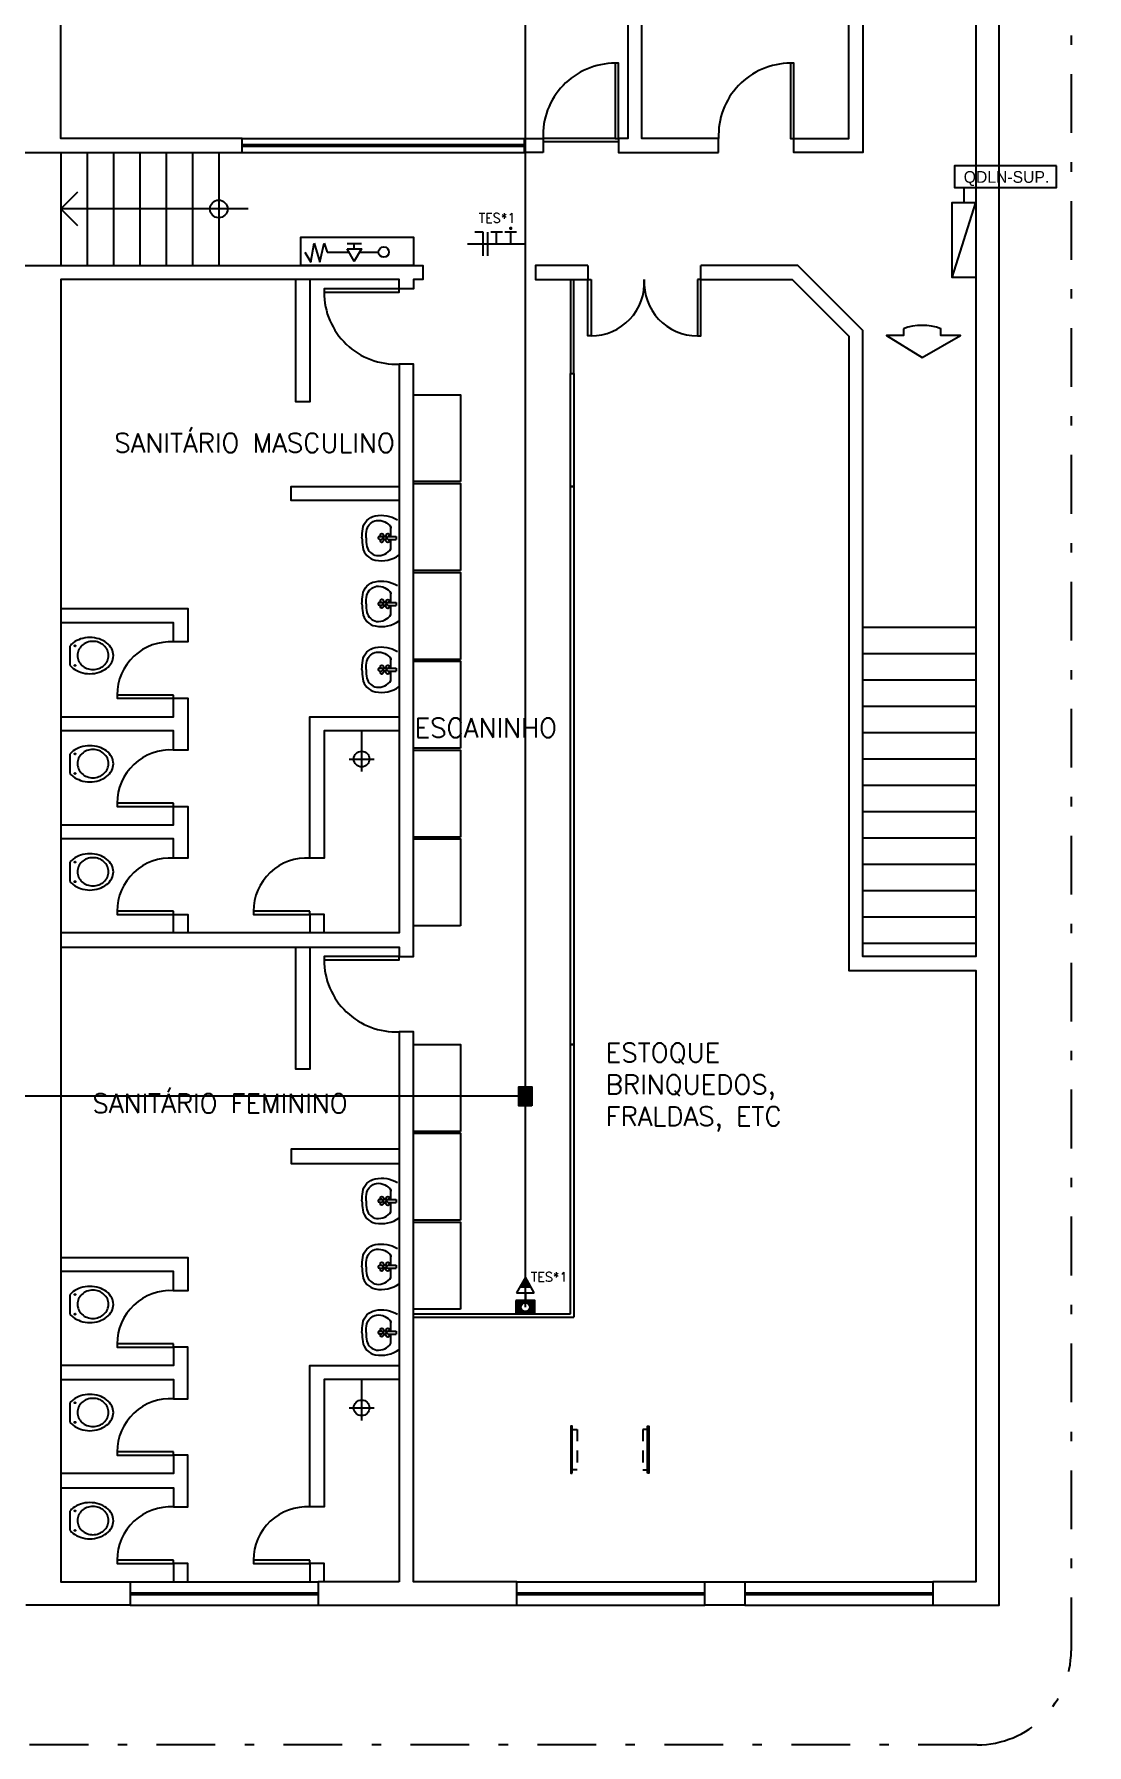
# Model space of a CAD drawing. Header units: metres. Extents: x -367 to 368, y -238 to 223.
# Drawn here: x 356.49 to 367.68, y 176.47 to 194.66 of the extents above; entities that cross this region are included whole.
import ezdxf
from ezdxf.enums import TextEntityAlignment as Align

# ---------------------------------------------------------------- set-up
doc = ezdxf.new("R2010")
doc.units = ezdxf.units.M
for name, pattern in [('BUR_BASE_R00$0$LA_BUR_CORTECC_R00$0$DASHDOT2', [0.5, 0.25, -0.125, 0, -0.125]), ('DIVIDE', [31.75, 12.7, -6.35, 0, -6.35, 0, -6.35]), ('LA_BAU_BASES GERAIS_R00$0$HIDDEN2', [0.1875, 0.125, -0.0625])]:
    doc.linetypes.add(name, pattern=pattern)
for name, color, linetype in [('ELE-ELÉTRICA', 160, 'Continuous'), ('ELE-INDICAÇÕES', 10, 'Continuous'), ('ELE-INSTALAÇÕES', 160, 'Continuous'), ('ELE-TOMADAS', 10, 'Continuous'), ('ELE-VARIADOS', 10, 'Continuous'), ('ELETRICA', 160, 'Continuous'), ('LA_BAU_BASES GERAIS_R00$0$ARQ-XREF-ATT', 8, 'Continuous'), ('LA_BAU_BASES GERAIS_R00$0$base', 253, 'Continuous'), ('LA_BAU_BASES GERAIS_R00$0$BOCAS', 11, 'Continuous'), ('LA_BAU_BASES GERAIS_R00$0$QUADROS', 7, 'Continuous')]:
    doc.layers.add(name, color=color, linetype=linetype)
doc.styles.add('LA_BAU_BASES GERAIS_R00$0$R60-125-RS', font='romans.shx', dxfattribs={"height": 0.19})
doc.styles.add('LA_BAU_BASES GERAIS_R00$0$R80-100-RS', font='romans.shx', dxfattribs={"height": 0.203})
doc.styles.add('LA_BAU_BASES GERAIS_R00$0$Standard', font='txt')
doc.styles.get("Standard").update_dxf_attribs({"font": 'romans.shx'})

# ---------------------------------------------------------------- blocks, each defined once
blk = doc.blocks.new('LA_BAU_BASES GERAIS_R00$0$LA_BAU_ALVENARIA SUPERIOR_R01')
at = {"layer": 'LA_BAU_BASES GERAIS_R00$0$base', "linetype": 'Continuous'}
for p, q in [((256.77, 193.4), (256.77, 192.2)), ((257.05, 193.4), (257.05, 192.2)), ((257.33, 193.4), (257.33, 192.2)), ((257.61, 193.4), (257.61, 192.2)), ((257.89, 193.4), (257.89, 192.2)), ((258.17, 193.4), (258.17, 192.2)), ((258.45, 193.4), (258.45, 192.2)), ((258.7, 193.55), (261.7, 193.55)), ((261.7, 193.483), (258.7, 193.483)), ((261.7, 193.463), (258.7, 193.463)), ((258.7, 193.4), (261.7, 193.4)), ((262.665, 193.55), (261.9, 193.55)), ((262.7, 193.515), (261.9, 193.515)), ((259.367, 192.341), (259.428, 192.235)), ((259.428, 192.235), (259.465, 192.437)), ((259.465, 192.437), (259.524, 192.235)), ((259.524, 192.235), (259.573, 192.437)), ((259.573, 192.437), (259.604, 192.342)), ((259.604, 192.342), (259.837, 192.342)), ((259.816, 192.432), (259.968, 192.432)), ((259.892, 192.377), (259.892, 192.432)), ((259.947, 192.342), (260.15, 192.342)), ((262.375, 192.2), (262.375, 192.05)), ((263.575, 192.05), (263.575, 192.2)), ((266.5, 188.35), (265.3, 188.35)), ((266.5, 188.07), (265.3, 188.07)), ((266.5, 187.79), (265.3, 187.79)), ((266.5, 187.51), (265.3, 187.51)), ((266.5, 187.23), (265.3, 187.23)), ((266.5, 186.95), (265.3, 186.95)), ((266.5, 186.67), (265.3, 186.67)), ((266.5, 186.39), (265.3, 186.39)), ((266.5, 186.11), (265.3, 186.11)), ((266.5, 185.83), (265.3, 185.83)), ((266.5, 185.55), (265.3, 185.55)), ((266.5, 185.27), (265.3, 185.27)), ((266.5, 184.99), (265.3, 184.99)), ((260.52, 181.05), (262.19, 181.05)), ((260.52, 181.015), (262.225, 181.015)), ((257.509, 178.2), (259.509, 178.2)), ((261.62, 178.2), (263.62, 178.2)), ((264.044, 178.2), (266.044, 178.2)), ((259.509, 178.08), (257.509, 178.08)), ((259.509, 178.06), (257.509, 178.06)), ((257.509, 177.95), (259.509, 177.95)), ((263.62, 178.08), (261.62, 178.08)), ((263.62, 178.06), (261.62, 178.06)), ((261.62, 177.95), (263.62, 177.95)), ((266.044, 178.08), (264.044, 178.08)), ((266.044, 178.06), (264.044, 178.06)), ((264.044, 177.95), (266.044, 177.95))]:
    blk.add_line(p, q, dxfattribs=at)
at = {"layer": 'LA_BAU_BASES GERAIS_R00$0$base'}
for p, q in [((260.159, 189.316), (260.186, 189.316)), ((260.159, 189.316), (260.186, 189.316)), ((260.159, 189.286), (260.184, 189.286)), ((260.159, 189.286), (260.184, 189.286)), ((260.247, 189.316), (260.338, 189.316)), ((260.247, 189.316), (260.338, 189.316)), ((260.247, 189.284), (260.338, 189.284)), ((260.247, 189.284), (260.338, 189.284)), ((260.339, 189.284), (260.339, 189.316)), ((260.339, 189.284), (260.339, 189.316)), ((260.159, 188.616), (260.186, 188.616)), ((260.159, 188.616), (260.186, 188.616)), ((260.159, 188.586), (260.184, 188.586)), ((260.159, 188.586), (260.184, 188.586)), ((260.247, 188.616), (260.338, 188.616)), ((260.247, 188.616), (260.338, 188.616)), ((260.247, 188.584), (260.338, 188.584)), ((260.247, 188.584), (260.338, 188.584)), ((260.339, 188.584), (260.339, 188.616)), ((260.339, 188.584), (260.339, 188.616)), ((256.87, 187.946), (256.87, 188.154)), ((256.87, 187.946), (256.87, 188.154)), ((260.159, 187.916), (260.186, 187.916)), ((260.159, 187.916), (260.186, 187.916)), ((260.159, 187.886), (260.184, 187.886)), ((260.159, 187.886), (260.184, 187.886)), ((260.247, 187.916), (260.338, 187.916)), ((260.247, 187.916), (260.338, 187.916)), ((260.247, 187.884), (260.338, 187.884)), ((260.247, 187.884), (260.338, 187.884)), ((260.339, 187.884), (260.339, 187.916)), ((260.339, 187.884), (260.339, 187.916)), ((259.97, 187.25), (259.97, 186.817)), ((259.97, 187.25), (259.97, 186.817)), ((256.87, 186.796), (256.87, 187.004)), ((256.87, 186.796), (256.87, 187.004)), ((259.837, 186.95), (260.103, 186.95)), ((259.837, 186.95), (260.103, 186.95)), ((256.87, 185.646), (256.87, 185.854)), ((256.87, 185.646), (256.87, 185.854)), ((260.159, 182.266), (260.186, 182.266)), ((260.159, 182.266), (260.186, 182.266)), ((260.159, 182.236), (260.184, 182.236)), ((260.159, 182.236), (260.184, 182.236)), ((260.247, 182.266), (260.338, 182.266)), ((260.247, 182.266), (260.338, 182.266)), ((260.247, 182.234), (260.338, 182.234)), ((260.247, 182.234), (260.338, 182.234)), ((260.339, 182.234), (260.339, 182.266)), ((260.339, 182.234), (260.339, 182.266)), ((260.159, 181.566), (260.186, 181.566)), ((260.159, 181.566), (260.186, 181.566)), ((260.247, 181.566), (260.338, 181.566)), ((260.247, 181.566), (260.338, 181.566)), ((260.339, 181.534), (260.339, 181.566)), ((260.339, 181.534), (260.339, 181.566)), ((260.159, 181.536), (260.184, 181.536)), ((260.159, 181.536), (260.184, 181.536)), ((260.247, 181.534), (260.338, 181.534)), ((260.247, 181.534), (260.338, 181.534)), ((256.87, 181.046), (256.87, 181.254)), ((256.87, 181.046), (256.87, 181.254)), ((260.159, 180.866), (260.186, 180.866)), ((260.159, 180.866), (260.186, 180.866)), ((260.159, 180.836), (260.184, 180.836)), ((260.159, 180.836), (260.184, 180.836)), ((260.247, 180.866), (260.338, 180.866)), ((260.247, 180.866), (260.338, 180.866)), ((260.247, 180.834), (260.338, 180.834)), ((260.247, 180.834), (260.338, 180.834)), ((260.339, 180.834), (260.339, 180.866)), ((260.339, 180.834), (260.339, 180.866)), ((259.97, 180.35), (259.97, 179.917)), ((259.97, 180.35), (259.97, 179.917)), ((256.87, 179.896), (256.87, 180.104)), ((256.87, 179.896), (256.87, 180.104)), ((259.837, 180.05), (260.103, 180.05)), ((259.837, 180.05), (260.103, 180.05)), ((256.87, 178.746), (256.87, 178.954)), ((256.87, 178.746), (256.87, 178.954))]:
    blk.add_line(p, q, dxfattribs=at)
at = {"layer": 'LA_BAU_BASES GERAIS_R00$0$base', "linetype": 'Continuous'}
for points in [[(256.15, 202.716), (256.15, 193.4), (258.7, 193.4), (258.7, 193.55), (256.77, 193.55), (256.77, 197.55), (257.249, 197.55), (257.249, 197.8), (256.77, 197.8), (256.77, 199.86), (257.57, 199.86), (257.57, 200.29), (256.77, 200.29), (256.77, 202.716)], [(265.3, 202.716), (265.3, 193.4), (264.566, 193.4), (264.566, 193.55), (265.15, 193.55), (265.15, 197.55), (264.8, 197.55), (264.8, 197.8), (265.15, 197.8), (265.15, 199.86), (263.62, 199.86), (263.62, 200.29), (265.15, 200.29), (265.15, 202.716)], [(265.3, 200.09), (266.5, 200.09), (266.5, 184.85), (265.3, 184.85), (265.3, 191.508), (264.608, 192.2), (263.575, 192.2)], [(263.575, 192.05), (264.546, 192.05), (265.15, 191.446), (265.15, 184.7), (266.5, 184.7), (266.5, 178.2), (266.044, 178.2), (266.044, 177.95), (266.75, 177.95), (266.75, 200.09), (267.681, 200.09)], [(256.15, 192.2), (260.62, 192.2), (260.62, 192.05), (260.52, 192.05), (260.52, 191.95), (260.37, 191.95), (260.37, 192.05), (256.77, 192.05), (256.77, 178.2), (257.509, 178.2), (257.509, 177.95), (256.4, 177.95)], [(262.375, 192.2), (261.82, 192.2), (261.82, 192.05), (262.375, 192.05)], [(259.42, 192.05), (259.42, 190.75), (259.27, 190.75), (259.27, 192.05)], [(262.19, 192.05), (262.19, 191.05), (262.225, 191.05), (262.225, 192.05)], [(256.77, 184.95), (260.37, 184.95), (260.37, 184.85), (260.52, 184.85), (260.52, 191.15), (260.37, 191.15), (260.37, 185.1), (256.77, 185.1)], [(260.37, 189.7), (259.22, 189.7), (259.22, 189.85), (260.37, 189.85)], [(256.77, 188.55), (258.12, 188.55), (258.12, 188.196), (257.97, 188.196), (257.97, 188.4), (256.77, 188.4)], [(256.77, 187.4), (257.97, 187.4), (257.97, 187.596), (258.12, 187.596), (258.12, 187.046), (257.97, 187.046), (257.97, 187.25), (256.77, 187.25)], [(260.37, 187.25), (259.57, 187.25), (259.57, 185.896), (259.42, 185.896), (259.42, 187.4), (260.37, 187.4)], [(256.77, 186.25), (257.97, 186.25), (257.97, 186.446), (258.12, 186.446), (258.12, 185.896), (257.97, 185.896), (257.97, 186.1), (256.77, 186.1)], [(257.97, 185.1), (257.97, 185.296), (258.12, 185.296), (258.12, 185.1)], [(259.57, 185.1), (259.57, 185.296), (259.42, 185.296), (259.42, 185.1)], [(259.42, 184.95), (259.42, 183.65), (259.27, 183.65), (259.27, 184.95)], [(262.19, 181.05), (262.19, 183.915), (262.225, 183.915), (262.225, 181.015)], [(260.37, 182.8), (259.22, 182.8), (259.22, 182.65), (260.37, 182.65)], [(256.77, 181.65), (258.12, 181.65), (258.12, 181.296), (257.97, 181.296), (257.97, 181.5), (256.77, 181.5)], [(256.77, 180.35), (257.97, 180.35), (257.97, 180.146), (258.12, 180.146), (258.12, 180.696), (257.97, 180.696), (257.97, 180.5), (256.77, 180.5)], [(260.37, 180.35), (259.57, 180.35), (259.57, 178.996), (259.42, 178.996), (259.42, 180.5), (260.37, 180.5)], [(256.77, 179.2), (257.97, 179.2), (257.97, 178.996), (258.12, 178.996), (258.12, 179.546), (257.97, 179.546), (257.97, 179.35), (256.77, 179.35)], [(258.12, 178.2), (258.12, 178.396), (257.97, 178.396), (257.97, 178.2)], [(259.57, 178.2), (259.57, 178.396), (259.42, 178.396), (259.42, 178.2)]]:
    blk.add_lwpolyline(points, dxfattribs=at)
for points in [[(263.766, 193.4), (263.766, 193.55), (262.95, 193.55), (262.95, 197.55), (263.3, 197.55), (263.3, 197.8), (262.8, 197.8), (262.8, 193.55), (262.7, 193.55), (262.7, 193.4)], [(262.665, 194.35), (262.665, 193.55), (262.7, 193.55), (262.7, 194.35)], [(264.531, 194.35), (264.531, 193.55), (264.566, 193.55), (264.566, 194.35)], [(261.9, 193.4), (261.7, 193.4), (261.7, 193.55), (261.9, 193.55)], [(259.323, 192.2), (259.323, 192.5), (260.523, 192.5), (260.523, 192.2)], [(259.816, 192.377), (259.968, 192.377), (259.892, 192.246)], [(259.57, 191.915), (260.37, 191.915), (260.37, 191.95), (259.57, 191.95)], [(262.41, 192.05), (262.41, 191.45), (262.375, 191.45), (262.375, 192.05)], [(263.54, 192.05), (263.54, 191.45), (263.575, 191.45), (263.575, 192.05)], [(262.19, 191.05), (262.225, 191.05), (262.225, 189.85), (262.19, 189.85)], [(262.19, 183.915), (262.19, 189.85), (262.225, 189.85), (262.225, 183.915)], [(257.97, 187.631), (257.37, 187.631), (257.37, 187.596), (257.97, 187.596)], [(257.97, 186.481), (257.37, 186.481), (257.37, 186.446), (257.97, 186.446)], [(257.97, 185.331), (257.37, 185.331), (257.37, 185.296), (257.97, 185.296)], [(259.42, 185.331), (258.82, 185.331), (258.82, 185.296), (259.42, 185.296)], [(259.57, 184.815), (260.37, 184.815), (260.37, 184.85), (259.57, 184.85)], [(260.37, 178.2), (259.509, 178.2), (259.509, 177.95), (261.62, 177.95), (261.62, 178.2), (260.52, 178.2), (260.52, 184.05), (260.37, 184.05)], [(257.97, 180.731), (257.37, 180.731), (257.37, 180.696), (257.97, 180.696)], [(257.97, 179.581), (257.37, 179.581), (257.37, 179.546), (257.97, 179.546)], [(257.97, 178.431), (257.37, 178.431), (257.37, 178.396), (257.97, 178.396)], [(259.42, 178.431), (258.82, 178.431), (258.82, 178.396), (259.42, 178.396)], [(263.62, 178.2), (264.044, 178.2), (264.044, 177.95), (263.62, 177.95)]]:
    blk.add_lwpolyline(points, close=True, dxfattribs=at)
at = {"layer": 'LA_BAU_BASES GERAIS_R00$0$base'}
for points in [[(259.973, 189.301, -0.034357), (259.981, 189.398, -0.320642), (260.115, 189.536, -0.186568), (260.35, 189.495)], [(259.973, 189.301, -0.034357), (259.981, 189.398, -0.320642), (260.115, 189.536, -0.186568), (260.35, 189.495)], [(260.017, 189.301, -0.034703), (260.025, 189.392, -0.286734), (260.128, 189.487, -0.276978), (260.282, 189.415), (260.282, 189.406)], [(259.973, 189.301, 0.034357), (259.981, 189.204, 0.320642), (260.115, 189.065, 0.205325), (260.37, 189.12)], [(260.017, 189.301, 0.034703), (260.025, 189.209, 0.286734), (260.128, 189.114, 0.276978), (260.282, 189.186), (260.282, 189.186)], [(259.973, 188.601, -0.034357), (259.981, 188.698, -0.320642), (260.115, 188.836, -0.186568), (260.35, 188.795)], [(259.973, 188.601, -0.034357), (259.981, 188.698, -0.320642), (260.115, 188.836, -0.186568), (260.35, 188.795)], [(260.017, 188.601, -0.034703), (260.025, 188.692, -0.286734), (260.128, 188.787, -0.276978), (260.282, 188.715), (260.282, 188.706)], [(259.973, 188.601, 0.034357), (259.981, 188.504, 0.320642), (260.115, 188.365, 0.205325), (260.37, 188.42)], [(260.017, 188.601, 0.034703), (260.025, 188.509, 0.286734), (260.128, 188.414, 0.276978), (260.282, 188.486), (260.282, 188.486)], [(256.87, 187.946, 0.056705), (256.903, 187.914, 0.087077), (256.982, 187.873, 0.07734), (257.08, 187.857, 0.07734), (257.178, 187.873, 0.087077), (257.257, 187.914, 0.105661), (257.312, 187.979, 0.124014), (257.33, 188.05, 0.124014), (257.312, 188.121, 0.105661), (257.257, 188.186, 0.087077), (257.178, 188.227, 0.07734), (257.08, 188.242)], [(256.87, 187.946, 0.056705), (256.903, 187.914, 0.087077), (256.982, 187.873, 0.07734), (257.08, 187.857, 0.07734), (257.178, 187.873, 0.087077), (257.257, 187.914, 0.105661), (257.312, 187.979, 0.124014), (257.33, 188.05, 0.124014), (257.312, 188.121, 0.105661), (257.257, 188.186, 0.087077), (257.178, 188.227, 0.07734), (257.08, 188.242)], [(257.08, 188.242, 0.07734), (256.982, 188.227, 0.087077), (256.903, 188.186, 0.056705), (256.87, 188.154)], [(257.08, 188.242, 0.07734), (256.982, 188.227, 0.087077), (256.903, 188.186, 0.056705), (256.87, 188.154)], [(259.973, 187.901, -0.034357), (259.981, 187.998, -0.320642), (260.115, 188.136, -0.186568), (260.35, 188.095)], [(259.973, 187.901, -0.034357), (259.981, 187.998, -0.320642), (260.115, 188.136, -0.186568), (260.35, 188.095)], [(260.017, 187.901, -0.034703), (260.025, 187.992, -0.286734), (260.128, 188.087, -0.276978), (260.282, 188.015), (260.282, 188.006)], [(259.973, 187.901, 0.034357), (259.981, 187.804, 0.320642), (260.115, 187.665, 0.205325), (260.37, 187.72)], [(260.017, 187.901, 0.034703), (260.025, 187.809, 0.286734), (260.128, 187.714, 0.276978), (260.282, 187.786), (260.282, 187.786)], [(256.87, 186.796, 0.056705), (256.903, 186.764, 0.087077), (256.982, 186.723, 0.07734), (257.08, 186.707, 0.07734), (257.178, 186.723, 0.087077), (257.257, 186.764, 0.105661), (257.312, 186.829, 0.124014), (257.33, 186.9, 0.124014), (257.312, 186.971, 0.105661), (257.257, 187.036, 0.087077), (257.178, 187.077, 0.07734), (257.08, 187.092)], [(256.87, 186.796, 0.056705), (256.903, 186.764, 0.087077), (256.982, 186.723, 0.07734), (257.08, 186.707, 0.07734), (257.178, 186.723, 0.087077), (257.257, 186.764, 0.105661), (257.312, 186.829, 0.124014), (257.33, 186.9, 0.124014), (257.312, 186.971, 0.105661), (257.257, 187.036, 0.087077), (257.178, 187.077, 0.07734), (257.08, 187.092)], [(257.08, 187.092, 0.07734), (256.982, 187.077, 0.087077), (256.903, 187.036, 0.056705), (256.87, 187.004)], [(257.08, 187.092, 0.07734), (256.982, 187.077, 0.087077), (256.903, 187.036, 0.056705), (256.87, 187.004)], [(256.87, 185.646, 0.056705), (256.903, 185.614, 0.087077), (256.982, 185.573, 0.07734), (257.08, 185.557, 0.07734), (257.178, 185.573, 0.087077), (257.257, 185.614, 0.105661), (257.312, 185.679, 0.124014), (257.33, 185.75, 0.124014), (257.312, 185.821, 0.105661), (257.257, 185.886, 0.087077), (257.178, 185.927, 0.07734), (257.08, 185.942)], [(256.87, 185.646, 0.056705), (256.903, 185.614, 0.087077), (256.982, 185.573, 0.07734), (257.08, 185.557, 0.07734), (257.178, 185.573, 0.087077), (257.257, 185.614, 0.105661), (257.312, 185.679, 0.124014), (257.33, 185.75, 0.124014), (257.312, 185.821, 0.105661), (257.257, 185.886, 0.087077), (257.178, 185.927, 0.07734), (257.08, 185.942)], [(257.08, 185.942, 0.07734), (256.982, 185.927, 0.087077), (256.903, 185.886, 0.056705), (256.87, 185.854)], [(257.08, 185.942, 0.07734), (256.982, 185.927, 0.087077), (256.903, 185.886, 0.056705), (256.87, 185.854)], [(259.973, 182.251, -0.034357), (259.981, 182.348, -0.320642), (260.115, 182.486, -0.186568), (260.35, 182.445)], [(259.973, 182.251, -0.034357), (259.981, 182.348, -0.320642), (260.115, 182.486, -0.186568), (260.35, 182.445)], [(260.017, 182.251, -0.034703), (260.025, 182.342, -0.286734), (260.128, 182.437, -0.276978), (260.282, 182.365), (260.282, 182.356)], [(259.973, 182.251, 0.034357), (259.981, 182.154, 0.320642), (260.115, 182.015, 0.205325), (260.37, 182.07)], [(260.017, 182.251, 0.034703), (260.025, 182.159, 0.286734), (260.128, 182.064, 0.276978), (260.282, 182.136), (260.282, 182.136)], [(259.973, 181.551, -0.034357), (259.981, 181.648, -0.320642), (260.115, 181.786, -0.186568), (260.35, 181.745)], [(259.973, 181.551, -0.034357), (259.981, 181.648, -0.320642), (260.115, 181.786, -0.186568), (260.35, 181.745)], [(260.017, 181.551, -0.034703), (260.025, 181.642, -0.286734), (260.128, 181.737, -0.276978), (260.282, 181.665), (260.282, 181.656)], [(259.973, 181.551, 0.034357), (259.981, 181.454, 0.320642), (260.115, 181.315, 0.205325), (260.37, 181.37)], [(260.017, 181.551, 0.034703), (260.025, 181.459, 0.286734), (260.128, 181.364, 0.276978), (260.282, 181.436), (260.282, 181.436)], [(256.87, 181.046, 0.056705), (256.903, 181.014, 0.087077), (256.982, 180.973, 0.07734), (257.08, 180.957, 0.07734), (257.178, 180.973, 0.087077), (257.257, 181.014, 0.105661), (257.312, 181.079, 0.124014), (257.33, 181.15, 0.124014), (257.312, 181.221, 0.105661), (257.257, 181.286, 0.087077), (257.178, 181.327, 0.07734), (257.08, 181.342)], [(256.87, 181.046, 0.056705), (256.903, 181.014, 0.087077), (256.982, 180.973, 0.07734), (257.08, 180.957, 0.07734), (257.178, 180.973, 0.087077), (257.257, 181.014, 0.105661), (257.312, 181.079, 0.124014), (257.33, 181.15, 0.124014), (257.312, 181.221, 0.105661), (257.257, 181.286, 0.087077), (257.178, 181.327, 0.07734), (257.08, 181.342)], [(257.08, 181.342, 0.07734), (256.982, 181.327, 0.087077), (256.903, 181.286, 0.056705), (256.87, 181.254)], [(257.08, 181.342, 0.07734), (256.982, 181.327, 0.087077), (256.903, 181.286, 0.056705), (256.87, 181.254)], [(259.973, 180.851, -0.034357), (259.981, 180.948, -0.320642), (260.115, 181.086, -0.186568), (260.35, 181.045)], [(259.973, 180.851, -0.034357), (259.981, 180.948, -0.320642), (260.115, 181.086, -0.186568), (260.35, 181.045)], [(260.017, 180.851, -0.034703), (260.025, 180.942, -0.286734), (260.128, 181.037, -0.276978), (260.282, 180.965), (260.282, 180.956)], [(259.973, 180.851, 0.034357), (259.981, 180.754, 0.320642), (260.115, 180.615, 0.205325), (260.37, 180.67)], [(260.017, 180.851, 0.034703), (260.025, 180.759, 0.286734), (260.128, 180.664, 0.276978), (260.282, 180.736), (260.282, 180.736)], [(256.87, 179.896, 0.056705), (256.903, 179.864, 0.087077), (256.982, 179.823, 0.07734), (257.08, 179.807, 0.07734), (257.178, 179.823, 0.087077), (257.257, 179.864, 0.105661), (257.312, 179.929, 0.124014), (257.33, 180, 0.124014), (257.312, 180.071, 0.105661), (257.257, 180.136, 0.087077), (257.178, 180.177, 0.07734), (257.08, 180.192)], [(256.87, 179.896, 0.056705), (256.903, 179.864, 0.087077), (256.982, 179.823, 0.07734), (257.08, 179.807, 0.07734), (257.178, 179.823, 0.087077), (257.257, 179.864, 0.105661), (257.312, 179.929, 0.124014), (257.33, 180, 0.124014), (257.312, 180.071, 0.105661), (257.257, 180.136, 0.087077), (257.178, 180.177, 0.07734), (257.08, 180.192)], [(257.08, 180.192, 0.07734), (256.982, 180.177, 0.087077), (256.903, 180.136, 0.056705), (256.87, 180.104)], [(257.08, 180.192, 0.07734), (256.982, 180.177, 0.087077), (256.903, 180.136, 0.056705), (256.87, 180.104)], [(256.87, 178.746, 0.056705), (256.903, 178.714, 0.087077), (256.982, 178.673, 0.07734), (257.08, 178.657, 0.07734), (257.178, 178.673, 0.087077), (257.257, 178.714, 0.105661), (257.312, 178.779, 0.124014), (257.33, 178.85, 0.124014), (257.312, 178.921, 0.105661), (257.257, 178.986, 0.087077), (257.178, 179.027, 0.07734), (257.08, 179.042)], [(256.87, 178.746, 0.056705), (256.903, 178.714, 0.087077), (256.982, 178.673, 0.07734), (257.08, 178.657, 0.07734), (257.178, 178.673, 0.087077), (257.257, 178.714, 0.105661), (257.312, 178.779, 0.124014), (257.33, 178.85, 0.124014), (257.312, 178.921, 0.105661), (257.257, 178.986, 0.087077), (257.178, 179.027, 0.07734), (257.08, 179.042)], [(257.08, 179.042, 0.07734), (256.982, 179.027, 0.087077), (256.903, 178.986, 0.056705), (256.87, 178.954)], [(257.08, 179.042, 0.07734), (256.982, 179.027, 0.087077), (256.903, 178.986, 0.056705), (256.87, 178.954)]]:
    blk.add_lwpolyline(points, format="xyb", dxfattribs=at)
for points in [[(260.282, 189.316), (260.282, 189.415)], [(260.282, 189.186), (260.282, 189.284)], [(260.282, 189.216), (260.282, 189.284)], [(260.282, 188.616), (260.282, 188.715)], [(260.282, 188.486), (260.282, 188.584)], [(260.282, 188.516), (260.282, 188.584)], [(260.282, 187.916), (260.282, 188.015)], [(260.282, 187.786), (260.282, 187.884)], [(260.282, 187.816), (260.282, 187.884)], [(260.282, 182.266), (260.282, 182.365)], [(260.282, 182.136), (260.282, 182.234)], [(260.282, 182.166), (260.282, 182.234)], [(260.282, 181.566), (260.282, 181.665)], [(260.282, 181.436), (260.282, 181.534)], [(260.282, 181.466), (260.282, 181.534)], [(260.282, 180.866), (260.282, 180.965)], [(260.282, 180.736), (260.282, 180.834)], [(260.282, 180.766), (260.282, 180.834)]]:
    blk.add_lwpolyline(points, dxfattribs=at)
for points in [[(260.199, 189.266, -1.821489), (260.181, 189.284, 0.241819), (260.199, 189.301, 0.241819), (260.181, 189.318, -1.821489), (260.2, 189.336, 0.241819), (260.216, 189.318, 0.241819), (260.233, 189.336, -1.821489), (260.251, 189.317, 0.241819), (260.233, 189.301, 0.241819), (260.251, 189.284, -1.821489), (260.232, 189.265, 0.241819), (260.216, 189.283, 0.241819)], [(260.199, 188.566, -1.821489), (260.181, 188.584, 0.241819), (260.199, 188.601, 0.241819), (260.181, 188.618, -1.821489), (260.2, 188.636, 0.241819), (260.216, 188.618, 0.241819), (260.233, 188.636, -1.821489), (260.251, 188.617, 0.241819), (260.233, 188.601, 0.241819), (260.251, 188.584, -1.821489), (260.232, 188.565, 0.241819), (260.216, 188.583, 0.241819)], [(257.113, 187.901, 0.090278), (257.177, 187.913, 0.094701), (257.23, 187.945, 0.101711), (257.266, 187.995, 0.107291), (257.278, 188.051, 0.107291), (257.266, 188.108, 0.101711), (257.23, 188.157, 0.094701), (257.177, 188.19, 0.090278), (257.113, 188.201, 0.090278), (257.049, 188.19, 0.094701), (256.996, 188.157, 0.101711), (256.96, 188.108, 0.107291), (256.948, 188.051, 0.107291), (256.96, 187.995, 0.101711), (256.996, 187.945, 0.094701), (257.049, 187.913, 0.090278)], [(257.113, 187.901, 0.090278), (257.177, 187.913, 0.094701), (257.23, 187.945, 0.101711), (257.266, 187.995, 0.107291), (257.278, 188.051, 0.107291), (257.266, 188.108, 0.101711), (257.23, 188.157, 0.094701), (257.177, 188.19, 0.090278), (257.113, 188.201, 0.090278), (257.049, 188.19, 0.094701), (256.996, 188.157, 0.101711), (256.96, 188.108, 0.107291), (256.948, 188.051, 0.107291), (256.96, 187.995, 0.101711), (256.996, 187.945, 0.094701), (257.049, 187.913, 0.090278)], [(260.199, 187.866, -1.821489), (260.181, 187.884, 0.241819), (260.199, 187.901, 0.241819), (260.181, 187.918, -1.821489), (260.2, 187.936, 0.241819), (260.216, 187.918, 0.241819), (260.233, 187.936, -1.821489), (260.251, 187.917, 0.241819), (260.233, 187.901, 0.241819), (260.251, 187.884, -1.821489), (260.232, 187.865, 0.241819), (260.216, 187.883, 0.241819)], [(257.113, 186.751, 0.090278), (257.177, 186.763, 0.094701), (257.23, 186.795, 0.101711), (257.266, 186.845, 0.107291), (257.278, 186.901, 0.107291), (257.266, 186.958, 0.101711), (257.23, 187.007, 0.094701), (257.177, 187.04, 0.090278), (257.113, 187.051, 0.090278), (257.049, 187.04, 0.094701), (256.996, 187.007, 0.101711), (256.96, 186.958, 0.107291), (256.948, 186.901, 0.107291), (256.96, 186.845, 0.101711), (256.996, 186.795, 0.094701), (257.049, 186.763, 0.090278)], [(257.113, 186.751, 0.090278), (257.177, 186.763, 0.094701), (257.23, 186.795, 0.101711), (257.266, 186.845, 0.107291), (257.278, 186.901, 0.107291), (257.266, 186.958, 0.101711), (257.23, 187.007, 0.094701), (257.177, 187.04, 0.090278), (257.113, 187.051, 0.090278), (257.049, 187.04, 0.094701), (256.996, 187.007, 0.101711), (256.96, 186.958, 0.107291), (256.948, 186.901, 0.107291), (256.96, 186.845, 0.101711), (256.996, 186.795, 0.094701), (257.049, 186.763, 0.090278)], [(257.113, 185.601, 0.090278), (257.177, 185.613, 0.094701), (257.23, 185.645, 0.101711), (257.266, 185.695, 0.107291), (257.278, 185.751, 0.107291), (257.266, 185.808, 0.101711), (257.23, 185.857, 0.094701), (257.177, 185.89, 0.090278), (257.113, 185.901, 0.090278), (257.049, 185.89, 0.094701), (256.996, 185.857, 0.101711), (256.96, 185.808, 0.107291), (256.948, 185.751, 0.107291), (256.96, 185.695, 0.101711), (256.996, 185.645, 0.094701), (257.049, 185.613, 0.090278)], [(257.113, 185.601, 0.090278), (257.177, 185.613, 0.094701), (257.23, 185.645, 0.101711), (257.266, 185.695, 0.107291), (257.278, 185.751, 0.107291), (257.266, 185.808, 0.101711), (257.23, 185.857, 0.094701), (257.177, 185.89, 0.090278), (257.113, 185.901, 0.090278), (257.049, 185.89, 0.094701), (256.996, 185.857, 0.101711), (256.96, 185.808, 0.107291), (256.948, 185.751, 0.107291), (256.96, 185.695, 0.101711), (256.996, 185.645, 0.094701), (257.049, 185.613, 0.090278)], [(260.199, 182.216, -1.821489), (260.181, 182.234, 0.241819), (260.199, 182.251, 0.241819), (260.181, 182.268, -1.821489), (260.2, 182.286, 0.241819), (260.216, 182.268, 0.241819), (260.233, 182.286, -1.821489), (260.251, 182.267, 0.241819), (260.233, 182.251, 0.241819), (260.251, 182.234, -1.821489), (260.232, 182.215, 0.241819), (260.216, 182.233, 0.241819)], [(260.199, 181.516, -1.821489), (260.181, 181.534, 0.241819), (260.199, 181.551, 0.241819), (260.181, 181.568, -1.821489), (260.2, 181.586, 0.241819), (260.216, 181.568, 0.241819), (260.233, 181.586, -1.821489), (260.251, 181.567, 0.241819), (260.233, 181.551, 0.241819), (260.251, 181.534, -1.821489), (260.232, 181.515, 0.241819), (260.216, 181.533, 0.241819)], [(257.113, 181.001, 0.090278), (257.177, 181.013, 0.094701), (257.23, 181.045, 0.101711), (257.266, 181.095, 0.107291), (257.278, 181.151, 0.107291), (257.266, 181.208, 0.101711), (257.23, 181.257, 0.094701), (257.177, 181.29, 0.090278), (257.113, 181.301, 0.090278), (257.049, 181.29, 0.094701), (256.996, 181.257, 0.101711), (256.96, 181.208, 0.107291), (256.948, 181.151, 0.107291), (256.96, 181.095, 0.101711), (256.996, 181.045, 0.094701), (257.049, 181.013, 0.090278)], [(257.113, 181.001, 0.090278), (257.177, 181.013, 0.094701), (257.23, 181.045, 0.101711), (257.266, 181.095, 0.107291), (257.278, 181.151, 0.107291), (257.266, 181.208, 0.101711), (257.23, 181.257, 0.094701), (257.177, 181.29, 0.090278), (257.113, 181.301, 0.090278), (257.049, 181.29, 0.094701), (256.996, 181.257, 0.101711), (256.96, 181.208, 0.107291), (256.948, 181.151, 0.107291), (256.96, 181.095, 0.101711), (256.996, 181.045, 0.094701), (257.049, 181.013, 0.090278)], [(260.199, 180.816, -1.821489), (260.181, 180.834, 0.241819), (260.199, 180.851, 0.241819), (260.181, 180.868, -1.821489), (260.2, 180.886, 0.241819), (260.216, 180.868, 0.241819), (260.233, 180.886, -1.821489), (260.251, 180.867, 0.241819), (260.233, 180.851, 0.241819), (260.251, 180.834, -1.821489), (260.232, 180.815, 0.241819), (260.216, 180.833, 0.241819)], [(257.113, 179.851, 0.090278), (257.177, 179.863, 0.094701), (257.23, 179.895, 0.101711), (257.266, 179.945, 0.107291), (257.278, 180.001, 0.107291), (257.266, 180.058, 0.101711), (257.23, 180.107, 0.094701), (257.177, 180.14, 0.090278), (257.113, 180.151, 0.090278), (257.049, 180.14, 0.094701), (256.996, 180.107, 0.101711), (256.96, 180.058, 0.107291), (256.948, 180.001, 0.107291), (256.96, 179.945, 0.101711), (256.996, 179.895, 0.094701), (257.049, 179.863, 0.090278)], [(257.113, 179.851, 0.090278), (257.177, 179.863, 0.094701), (257.23, 179.895, 0.101711), (257.266, 179.945, 0.107291), (257.278, 180.001, 0.107291), (257.266, 180.058, 0.101711), (257.23, 180.107, 0.094701), (257.177, 180.14, 0.090278), (257.113, 180.151, 0.090278), (257.049, 180.14, 0.094701), (256.996, 180.107, 0.101711), (256.96, 180.058, 0.107291), (256.948, 180.001, 0.107291), (256.96, 179.945, 0.101711), (256.996, 179.895, 0.094701), (257.049, 179.863, 0.090278)], [(257.113, 178.701, 0.090278), (257.177, 178.713, 0.094701), (257.23, 178.745, 0.101711), (257.266, 178.795, 0.107291), (257.278, 178.851, 0.107291), (257.266, 178.908, 0.101711), (257.23, 178.957, 0.094701), (257.177, 178.99, 0.090278), (257.113, 179.001, 0.090278), (257.049, 178.99, 0.094701), (256.996, 178.957, 0.101711), (256.96, 178.908, 0.107291), (256.948, 178.851, 0.107291), (256.96, 178.795, 0.101711), (256.996, 178.745, 0.094701), (257.049, 178.713, 0.090278)], [(257.113, 178.701, 0.090278), (257.177, 178.713, 0.094701), (257.23, 178.745, 0.101711), (257.266, 178.795, 0.107291), (257.278, 178.851, 0.107291), (257.266, 178.908, 0.101711), (257.23, 178.957, 0.094701), (257.177, 178.99, 0.090278), (257.113, 179.001, 0.090278), (257.049, 178.99, 0.094701), (256.996, 178.957, 0.101711), (256.96, 178.908, 0.107291), (256.948, 178.851, 0.107291), (256.96, 178.795, 0.101711), (256.996, 178.745, 0.094701), (257.049, 178.713, 0.090278)]]:
    blk.add_lwpolyline(points, format="xyb", close=True, dxfattribs=at)
at = {"layer": 'LA_BAU_BASES GERAIS_R00$0$base', "linetype": 'Continuous'}
blk.add_circle((260.205, 192.342), 0.0549, dxfattribs=at)
at = {"layer": 'LA_BAU_BASES GERAIS_R00$0$base'}
for centre, radius in [((260.216, 189.301), 0.0167), ((260.216, 189.301), 0.0167), ((260.216, 188.601), 0.0167), ((260.216, 188.601), 0.0167), ((256.922, 188.154), 0.00561), ((256.922, 188.154), 0.00561), ((256.922, 187.946), 0.00561), ((256.922, 187.946), 0.00561), ((260.216, 187.901), 0.0167), ((260.216, 187.901), 0.0167), ((259.97, 186.95), 0.0832), ((259.97, 186.95), 0.0832), ((256.922, 187.004), 0.00561), ((256.922, 187.004), 0.00561), ((256.922, 186.796), 0.00561), ((256.922, 186.796), 0.00561), ((256.922, 185.854), 0.00561), ((256.922, 185.854), 0.00561), ((256.922, 185.646), 0.00561), ((256.922, 185.646), 0.00561), ((260.216, 182.251), 0.0167), ((260.216, 182.251), 0.0167), ((260.216, 181.551), 0.0167), ((260.216, 181.551), 0.0167), ((256.922, 181.254), 0.00561), ((256.922, 181.254), 0.00561), ((256.922, 181.046), 0.00561), ((256.922, 181.046), 0.00561), ((260.216, 180.851), 0.0167), ((260.216, 180.851), 0.0167), ((256.922, 180.104), 0.00561), ((256.922, 180.104), 0.00561), ((259.97, 180.05), 0.0832), ((259.97, 180.05), 0.0832), ((256.922, 179.896), 0.00561), ((256.922, 179.896), 0.00561), ((256.922, 178.954), 0.00561), ((256.922, 178.954), 0.00561), ((256.922, 178.746), 0.00561), ((256.922, 178.746), 0.00561)]:
    blk.add_circle(centre, radius, dxfattribs=at)
at = {"layer": 'LA_BAU_BASES GERAIS_R00$0$base', "linetype": 'Continuous'}
for centre, radius, start, end in [((262.665, 193.584), 0.766, 90, 182.5623), ((264.531, 193.584), 0.766, 90, 182.5623), ((262.41, 192.016), 0.566, 270, 3.4416), ((263.54, 192.016), 0.566, 176.5584, 270), ((260.336, 191.915), 0.766, 180, 272.5623), ((257.936, 187.631), 0.566, 86.5584, 180), ((257.936, 186.481), 0.566, 86.5584, 180), ((257.936, 185.331), 0.566, 86.5584, 180), ((259.386, 185.331), 0.566, 86.5584, 180), ((260.336, 184.815), 0.766, 180, 272.5623), ((257.936, 180.731), 0.566, 86.5584, 180), ((257.936, 179.581), 0.566, 86.5584, 180), ((257.936, 178.431), 0.566, 86.5584, 180), ((259.386, 178.431), 0.566, 86.5584, 180)]:
    blk.add_arc(centre, radius, start, end, dxfattribs=at)
at = {"layer": 'LA_BAU_BASES GERAIS_R00$0$base'}
for centre in [(260.159, 189.301), (260.159, 188.601), (260.159, 187.901), (260.159, 182.251), (260.159, 181.551), (260.159, 180.851)]:
    blk.add_arc(centre, 0.015, 90, 270, dxfattribs=at)
blk = doc.blocks.new('LA_BAU_BASES GERAIS_R00$0$LA_BAU_LAYOUT SUPERIOR_R01')
at = {"layer": 'LA_BAU_BASES GERAIS_R00$0$base'}
for points in [[(261.02, 189.9), (260.52, 189.9), (260.52, 190.825), (261.02, 190.825)], [(261.02, 188.955), (260.52, 188.955), (260.52, 189.88), (261.02, 189.88)], [(261.02, 188.01), (260.52, 188.01), (260.52, 188.935), (261.02, 188.935)], [(261.02, 187.065), (260.52, 187.065), (260.52, 187.99), (261.02, 187.99)], [(261.02, 186.12), (260.52, 186.12), (260.52, 187.045), (261.02, 187.045)], [(261.02, 185.175), (260.52, 185.175), (260.52, 186.1), (261.02, 186.1)], [(261.02, 182.99), (260.52, 182.99), (260.52, 183.915), (261.02, 183.915)], [(261.02, 182.045), (260.52, 182.045), (260.52, 182.97), (261.02, 182.97)], [(261.02, 181.1), (260.52, 181.1), (260.52, 182.025), (261.02, 182.025)]]:
    blk.add_lwpolyline(points, close=True, dxfattribs=at)
blk = doc.blocks.new('LA_BAU_BASES GERAIS_R00$0$A$C2E3D5B4E')
at = {"layer": 'LA_BAU_BASES GERAIS_R00$0$BOCAS', "color": 251}
for points in [[(-4.54, 1.405), (-4.54, 1.905), (-4.555, 1.905), (-4.555, 1.405)], [(-4.54, 1.405), (-4.54, 1.905), (-4.555, 1.905), (-4.555, 1.405)], [(-4.54, 1.405), (-4.54, 1.905), (-4.555, 1.905), (-4.555, 1.405)], [(-4.54, 1.405), (-4.54, 1.905), (-4.555, 1.905), (-4.555, 1.405)], [(-4.54, 1.405), (-4.54, 1.905), (-4.555, 1.905), (-4.555, 1.405)], [(-4.54, 1.405), (-4.54, 1.905), (-4.555, 1.905), (-4.555, 1.405)], [(-4.54, 1.405), (-4.54, 1.905), (-4.555, 1.905), (-4.555, 1.405)], [(-4.54, 1.405), (-4.54, 1.905), (-4.555, 1.905), (-4.555, 1.405)], [(-3.74, 1.405), (-3.74, 1.905), (-3.725, 1.905), (-3.725, 1.405)], [(-3.74, 1.405), (-3.74, 1.905), (-3.725, 1.905), (-3.725, 1.405)], [(-3.74, 1.405), (-3.74, 1.905), (-3.725, 1.905), (-3.725, 1.405)], [(-3.74, 1.405), (-3.74, 1.905), (-3.725, 1.905), (-3.725, 1.405)], [(-3.74, 1.405), (-3.74, 1.905), (-3.725, 1.905), (-3.725, 1.405)], [(-3.74, 1.405), (-3.74, 1.905), (-3.725, 1.905), (-3.725, 1.405)], [(-3.74, 1.405), (-3.74, 1.905), (-3.725, 1.905), (-3.725, 1.405)], [(-3.74, 1.405), (-3.74, 1.905), (-3.725, 1.905), (-3.725, 1.405)]]:
    blk.add_lwpolyline(points, close=True, dxfattribs=at)
at = {"layer": 'LA_BAU_BASES GERAIS_R00$0$BOCAS', "color": 251, "linetype": 'LA_BAU_BASES GERAIS_R00$0$HIDDEN2'}
for points in [[(-4.54, 1.87), (-4.49, 1.87), (-4.49, 1.44), (-4.54, 1.44)], [(-4.54, 1.87), (-4.49, 1.87), (-4.49, 1.44), (-4.54, 1.44)], [(-4.54, 1.87), (-4.49, 1.87), (-4.49, 1.44), (-4.54, 1.44)], [(-4.54, 1.87), (-4.49, 1.87), (-4.49, 1.44), (-4.54, 1.44)], [(-4.54, 1.87), (-4.49, 1.87), (-4.49, 1.44), (-4.54, 1.44)], [(-4.54, 1.87), (-4.49, 1.87), (-4.49, 1.44), (-4.54, 1.44)], [(-4.54, 1.87), (-4.49, 1.87), (-4.49, 1.44), (-4.54, 1.44)], [(-4.54, 1.87), (-4.49, 1.87), (-4.49, 1.44), (-4.54, 1.44)], [(-3.74, 1.87), (-3.79, 1.87), (-3.79, 1.44), (-3.74, 1.44)], [(-3.74, 1.87), (-3.79, 1.87), (-3.79, 1.44), (-3.74, 1.44)], [(-3.74, 1.87), (-3.79, 1.87), (-3.79, 1.44), (-3.74, 1.44)], [(-3.74, 1.87), (-3.79, 1.87), (-3.79, 1.44), (-3.74, 1.44)], [(-3.74, 1.87), (-3.79, 1.87), (-3.79, 1.44), (-3.74, 1.44)], [(-3.74, 1.87), (-3.79, 1.87), (-3.79, 1.44), (-3.74, 1.44)], [(-3.74, 1.87), (-3.79, 1.87), (-3.79, 1.44), (-3.74, 1.44)], [(-3.74, 1.87), (-3.79, 1.87), (-3.79, 1.44), (-3.74, 1.44)]]:
    blk.add_lwpolyline(points, dxfattribs=at)
blk = doc.blocks.new('LA_BAU_BASES GERAIS_R00')
at = {"layer": 'LA_BAU_BASES GERAIS_R00$0$base'}
blk.add_line((358.762, 192.8), (356.77, 192.8), dxfattribs=at)
blk.add_lwpolyline([(356.947, 192.977), (356.77, 192.8), (356.947, 192.623)], dxfattribs=at)
blk.add_lwpolyline([(365.73, 191.527), (365.73, 191.456), (365.551, 191.456), (365.93, 191.222), (366.338, 191.456), (366.13, 191.456), (366.13, 191.527, 0.171573)], format="xyb", close=True, dxfattribs=at)
blk.add_circle((358.45, 192.8), 0.0938, dxfattribs=at)
at = {"layer": 'LA_BAU_BASES GERAIS_R00$0$QUADROS', "color": 7}
for p, q in [((366.375, 192.87), (366.375, 193.028)), ((366.25, 192.07), (366.5, 192.87))]:
    blk.add_line(p, q, dxfattribs=at)
at = {"layer": 'LA_BAU_BASES GERAIS_R00$0$QUADROS', "color": 7, "elevation": 0}
blk.add_lwpolyline([(367.358, 193.257), (366.275, 193.257), (366.275, 193.028), (367.358, 193.028)], close=True, dxfattribs=at)
at = {"layer": 'LA_BAU_BASES GERAIS_R00$0$QUADROS', "color": 7}
blk.add_lwpolyline([(366.5, 192.07), (366.25, 192.07), (366.25, 192.87), (366.5, 192.87)], close=True, dxfattribs=at)
blk.add_lwpolyline([(366.5, 192.07), (366.25, 192.07), (366.25, 192.87), (366.5, 192.87)], close=True, dxfattribs=at)
blk.add_solid([(366.25, 192.07), (366.5, 192.07), (366.5, 192.87), (366.25, 192.07)], dxfattribs=at)
at = {"layer": 'LA_BAU_BASES GERAIS_R00$0$ARQ-XREF-ATT'}
blk.add_blockref('LA_BAU_BASES GERAIS_R00$0$A$C2E3D5B4E', (366.75, 177.95), dxfattribs=at)
at = {"layer": 'LA_BAU_BASES GERAIS_R00$0$base'}
for name in ['LA_BAU_BASES GERAIS_R00$0$LA_BAU_ALVENARIA SUPERIOR_R01', 'LA_BAU_BASES GERAIS_R00$0$LA_BAU_LAYOUT SUPERIOR_R01', 'LA_BAU_BASES GERAIS_R00$0$LA_BAU_LAYOUT SUPERIOR_R01']:
    blk.add_blockref(name, (100, 0), dxfattribs=at)
at = {"layer": 'LA_BAU_BASES GERAIS_R00$0$base', "char_height": 0.203, "attachment_point": 1, "style": 'LA_BAU_BASES GERAIS_R00$0$R80-100-RS'}
for s, insert, width in [('SANITÁRIO MASCULINO', (357.339, 190.413), 2.99995), ('ESCANINHO', (360.533, 187.383), 2.19817), ('ESTOQUE \\PBRINQUEDOS, FRALDAS, ETC', (362.565, 183.929), 2.19817), ('SANITÁRIO FEMININO', (357.107, 183.389), 3.72352)]:
    blk.add_mtext(s, dxfattribs=dict(at, insert=insert, width=width))
at = {"layer": 'LA_BAU_BASES GERAIS_R00$0$base', "style": 'LA_BAU_BASES GERAIS_R00$0$R60-125-RS'}
for p in [(242.782, 218.919), (358.637, 192.964)]:
    blk.add_attdef('S', text='', height=0.19, rotation=90, dxfattribs=at).set_placement(p, align=Align.MIDDLE_CENTER)
at = {"layer": 'LA_BAU_BASES GERAIS_R00$0$base', "style": 'LA_BAU_BASES GERAIS_R00$0$R80-100-RS'}
blk.add_attdef('ACESSO', text='', height=0.203, dxfattribs=at).set_placement((365.922, 191.987), align=Align.TOP_CENTER)
at = {"layer": 'LA_BAU_BASES GERAIS_R00$0$base', "style": 'LA_BAU_BASES GERAIS_R00$0$R60-125-RS'}
blk.add_attdef('S', text='', height=0.19, dxfattribs=at).set_placement((266.114, 180.913), align=Align.MIDDLE_CENTER)
at = {"layer": 'LA_BAU_BASES GERAIS_R00$0$QUADROS', "color": 20, "style": 'LA_BAU_BASES GERAIS_R00$0$Standard'}
blk.add_text('QDLN-SUP.', height=0.125, dxfattribs=at).set_placement((366.827, 193.078), align=Align.CENTER)
blk = doc.blocks.new('*U2')
at = {"linetype": 'Continuous'}
for points in [[(-46.311, -157.702), (-46.182, -157.731), (-46.052, -157.702)], [(-46.311, -157.702), (-46.192, -157.732), (-46.182, -157.731)], [(-46.311, -157.702), (-46.202, -157.735), (-46.192, -157.732)], [(-46.311, -157.702), (-46.212, -157.739), (-46.202, -157.735)], [(-46.311, -157.702), (-46.221, -157.745), (-46.212, -157.739)], [(-46.311, -157.702), (-46.228, -157.753), (-46.221, -157.745)], [(-46.311, -157.702), (-46.234, -157.761), (-46.228, -157.753)], [(-46.311, -157.702), (-46.311, -157.881), (-46.234, -157.761)], [(-46.052, -157.702), (-46.182, -157.731), (-46.171, -157.732)], [(-46.052, -157.702), (-46.171, -157.732), (-46.161, -157.735)], [(-46.052, -157.702), (-46.161, -157.735), (-46.151, -157.739)], [(-46.052, -157.702), (-46.151, -157.739), (-46.143, -157.745)], [(-46.052, -157.702), (-46.143, -157.745), (-46.135, -157.753)], [(-46.052, -157.702), (-46.135, -157.753), (-46.129, -157.761)], [(-46.052, -157.702), (-46.129, -157.761), (-46.052, -157.881)], [(-46.234, -157.761), (-46.311, -157.881), (-46.239, -157.771)], [(-46.239, -157.771), (-46.311, -157.881), (-46.241, -157.781)], [(-46.241, -157.781), (-46.311, -157.881), (-46.242, -157.792)], [(-46.242, -157.792), (-46.311, -157.881), (-46.241, -157.802)], [(-46.241, -157.802), (-46.311, -157.881), (-46.239, -157.812)], [(-46.239, -157.812), (-46.311, -157.881), (-46.234, -157.822)], [(-46.234, -157.822), (-46.311, -157.881), (-46.228, -157.831)], [(-46.228, -157.831), (-46.311, -157.881), (-46.221, -157.838)], [(-46.221, -157.838), (-46.311, -157.881), (-46.212, -157.844)], [(-46.212, -157.844), (-46.311, -157.881), (-46.202, -157.849)], [(-46.202, -157.849), (-46.311, -157.881), (-46.192, -157.851)], [(-46.192, -157.851), (-46.311, -157.881), (-46.182, -157.852)], [(-46.182, -157.852), (-46.311, -157.881), (-46.052, -157.881)], [(-46.171, -157.851), (-46.182, -157.852), (-46.052, -157.881)], [(-46.161, -157.849), (-46.171, -157.851), (-46.052, -157.881)], [(-46.151, -157.844), (-46.161, -157.849), (-46.052, -157.881)], [(-46.143, -157.838), (-46.151, -157.844), (-46.052, -157.881)], [(-46.135, -157.831), (-46.143, -157.838), (-46.052, -157.881)], [(-46.129, -157.822), (-46.135, -157.831), (-46.052, -157.881)], [(-46.129, -157.761), (-46.125, -157.771), (-46.052, -157.881)], [(-46.125, -157.812), (-46.129, -157.822), (-46.052, -157.881)], [(-46.125, -157.771), (-46.122, -157.781), (-46.052, -157.881)], [(-46.122, -157.802), (-46.125, -157.812), (-46.052, -157.881)], [(-46.122, -157.781), (-46.121, -157.792), (-46.052, -157.881)], [(-46.121, -157.792), (-46.122, -157.802), (-46.052, -157.881)]]:
    blk.add_solid(points, dxfattribs=at)
blk = doc.blocks.new('CD')
blk.add_lwpolyline([(0.15, 0.108), (0, 0.108), (0, -0.108), (0.15, -0.108)], close=True)
blk.add_circle((0.075, 0), 0.0507)
at = {"linetype": 'Continuous', "xscale": 0.8367081843719656, "yscale": 0.8367081843719656, "zscale": 0.8367081843719656, "rotation": 270}
blk.add_blockref('*U2', (132.101, -38.641), dxfattribs=at)

msp = doc.modelspace()

# ---------------------------------------------------------------- hatches: boundary and pattern name
at = {"layer": 'ELE-VARIADOS', "linetype": 'Continuous'}
msp.add_hatch(color=256, dxfattribs=at).paths.add_polyline_path([(361.663, 183.364, 1), (361.758, 183.364, 1)])

# ---------------------------------------------------------------- linework, layer by layer
at = {"layer": 'ELE-ELÉTRICA', "color": 3, "linetype": 'BUR_BASE_R00$0$LA_BUR_CORTECC_R00$0$DASHDOT2', "ltscale": 2.5}
msp.add_lwpolyline([(366.514, 176.466), (344.609, 176.466, -0.414214), (343.609, 177.466), (343.609, 199.634, -0.414214), (344.609, 200.634), (366.514, 200.634, -0.414214), (367.514, 199.634), (367.514, 177.466, -0.414214)], format="xyb", close=True, dxfattribs=at)
at = {"layer": 'ELE-INDICAÇÕES', "color": 20}
for p, q in [((361.261, 192.555), (361.175, 192.555)), ((361.261, 192.301), (361.261, 192.555)), ((361.311, 192.301), (361.311, 192.555)), ((361.466, 192.555), (361.344, 192.555)), ((361.616, 192.555), (361.494, 192.555)), ((361.555, 192.428), (361.555, 192.555))]:
    msp.add_line(p, q, dxfattribs=at)
at = {"layer": 'ELE-INDICAÇÕES', "color": 20, "linetype": 'Continuous'}
msp.add_line((361.405, 192.428), (361.405, 192.555), dxfattribs=at)
at = {"layer": 'ELE-INDICAÇÕES', "color": 2}
msp.add_line((361.094, 192.428), (361.711, 192.428), dxfattribs=at)
at = {"layer": 'ELE-INDICAÇÕES', "color": 20, "const_width": 0.0188}
msp.add_lwpolyline([(361.546, 192.594, 1), (361.564, 192.594, 1)], format="xyb", close=True, dxfattribs=at)
at = {"layer": 'ELE-TOMADAS'}
for p, q in [((361.711, 181.438), (361.616, 181.273)), ((361.806, 181.273), (361.711, 181.438)), ((361.616, 181.273), (361.806, 181.273)), ((361.654, 181.338), (361.768, 181.338)), ((361.711, 181.273), (361.711, 181.191))]:
    msp.add_line(p, q, dxfattribs=at)
msp.add_solid([(361.711, 181.438), (361.654, 181.338), (361.768, 181.338)], dxfattribs=at)
at = {"layer": 'ELE-VARIADOS', "linetype": 'Continuous'}
msp.add_lwpolyline([(361.781, 183.262), (361.641, 183.262), (361.641, 183.465), (361.781, 183.465)], close=True, dxfattribs=at)
msp.add_circle((361.711, 183.364), 0.0476, dxfattribs=at)
at = {"layer": 'ELETRICA', "color": 160}
for p, q in [((361.711, 181.12), (361.711, 195.875)), ((361.711, 183.364), (352.402, 183.364))]:
    msp.add_line(p, q, dxfattribs=at)

# ---------------------------------------------------------------- block references
at = {"layer": 'ELE-INSTALAÇÕES', "color": 210, "linetype": 'DIVIDE', "ltscale": 0.01}
msp.add_blockref('LA_BAU_BASES GERAIS_R00', (0, 0), dxfattribs=at)
at = {"layer": 'ELE-VARIADOS', "linetype": 'Continuous', "extrusion": (0, 0, -1), "xscale": 0.7844139228487208, "yscale": 0.7844139228487208, "zscale": -0.7844139228487177, "rotation": 90}
msp.add_blockref('*U2', (-485.485, 219.589), dxfattribs=at)
at = {"layer": 'ELE-VARIADOS', "xscale": 0.9375, "yscale": 0.9375, "zscale": 0.9375, "rotation": 90}
msp.add_blockref('CD', (361.711, 181.05), dxfattribs=at)

# ---------------------------------------------------------------- texts
at = {"layer": 'ELE-INDICAÇÕES', "color": 20}
msp.add_text('TES*1', height=0.1, dxfattribs=at).set_placement((361.214, 192.654))
at = {"layer": 'ELE-INDICAÇÕES'}
msp.add_text('TES*1', height=0.1, dxfattribs=at).set_placement((361.964, 181.392), align=Align.CENTER)

doc.saveas('drawing.dxf')
